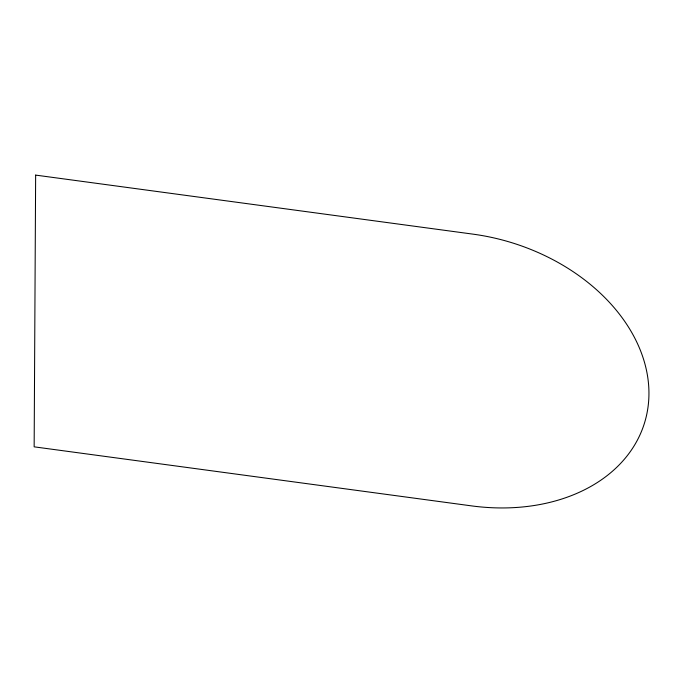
<?xml version="1.0" encoding="UTF-8"?>
<svg xmlns="http://www.w3.org/2000/svg" width="683" height="683" viewBox="0 0 683 683"><rect width="100%" height="100%" fill="white"/><g stroke="black" fill="none" stroke-linecap="round" stroke-linejoin="round"><path stroke-width="1.02" d="M35.644 175.104L34.15 446.836L471.483 505.872A180.235 133.305 17 0 0 648.944 393.86A180.235 133.305 17 0 0 472.978 234.141L35.644 175.104"/></g></svg>
